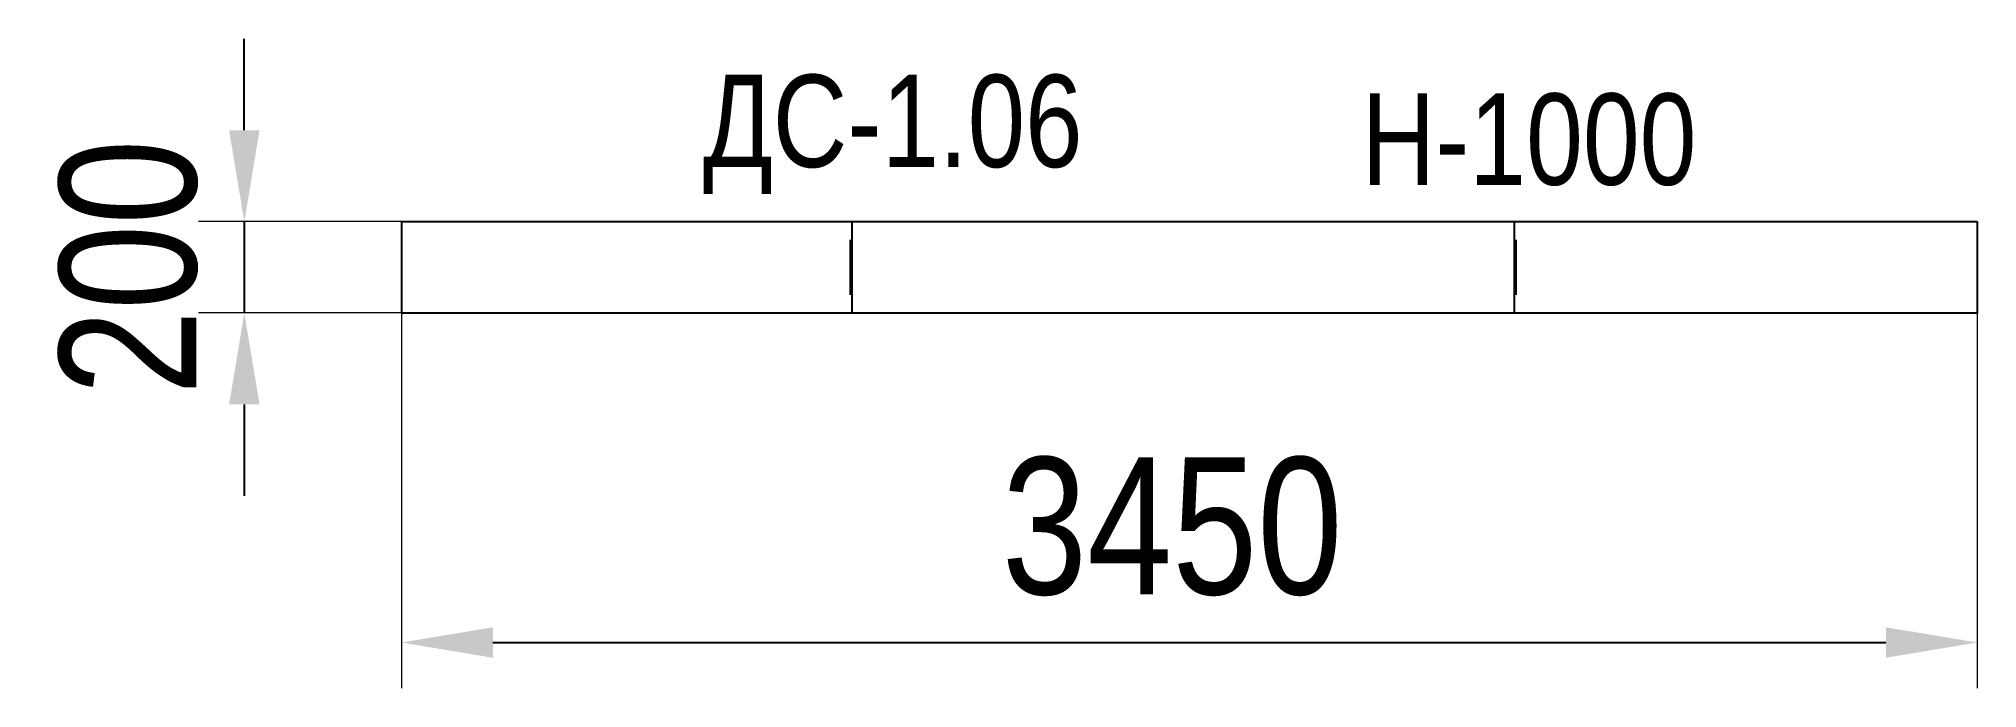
# Model space of a CAD drawing. Header units: millimetres. Extents: x -2462 to 1782, y -898 to 523.
import ezdxf

# ---------------------------------------------------------------- set-up
doc = ezdxf.new("R2010")
doc.units = ezdxf.units.MM
for name, color, linetype in [('DIKOM_АРТИКУЛ', 7, 'Continuous'), ('DIKOM_ОБЪЕКТ', 7, 'Continuous'), ('DIKOM_РАЗМЕР_ОБЪЕКТА', 7, 'Continuous')]:
    doc.layers.add(name, color=color, linetype=linetype)
doc.styles.add('style1', font='arial.ttf', dxfattribs={"width": 0.8})
doc.dimstyles.new('1-50', dxfattribs={"dimtxt": 300, "dimasz": 200, "dimexe": 100, "dimexo": 0, "dimgap": 100, "dimtad": 1, "dimdec": 0, "dimtxsty": 'style1', "dimcen": 0, "dimclrd": 7, "dimclre": 7, "dimadec": 1, "dimazin": 2, "dimtfac": 1, "dimtdec": 0, "dimtmove": 0, "dimatfit": 3, "dimfxl": 0, "dimlwd": 25, "dimlwe": 18, "dimarcsym": 0})

# ---------------------------------------------------------------- blocks, each defined once
blk = doc.blocks.new('*D48')
at = {"layer": 'Defpoints', "color": 0, "transparency": 16777216}
for p in [(-1668.2, 123.3), (-2012.3, -76.7), (-1668.2, -76.7)]:
    blk.add_point(p, dxfattribs=at)
at = {"layer": 'DIKOM_РАЗМЕР_ОБЪЕКТА', "color": 7, "lineweight": 25, "transparency": 16777216}
for p, q in [((-2012.3, 323.3), (-2012.3, 523.3)), ((-2012.3, 123.3), (-2012.3, -76.7)), ((-2012.3, -276.7), (-2012.3, -476.7))]:
    blk.add_line(p, q, dxfattribs=at)
at = {"layer": 'DIKOM_РАЗМЕР_ОБЪЕКТА', "color": 7, "lineweight": 18, "transparency": 16777216}
for p, q in [((-1668.2, 123.3), (-2112.3, 123.3)), ((-1668.2, -76.7), (-2112.3, -76.7))]:
    blk.add_line(p, q, dxfattribs=at)
at = {"layer": 'DIKOM_РАЗМЕР_ОБЪЕКТА', "color": 7, "transparency": 16777216}
for points in [[(-2045.7, 323.3), (-1979, 323.3), (-2012.3, 123.3)], [(-2045.7, -276.7), (-1979, -276.7), (-2012.3, -76.7)]]:
    blk.add_solid(points, dxfattribs=at)
at = {"layer": 'DIKOM_РАЗМЕР_ОБЪЕКТА', "color": 0, "transparency": 16777216, "insert": (-2265.5, 23.3), "char_height": 300, "attachment_point": 5, "rotation": 90, "style": 'style1'}
blk.add_mtext('200', dxfattribs=at)
blk = doc.blocks.new('*D49')
at = {"layer": 'Defpoints', "color": 0, "transparency": 16777216}
for p in [(-1668.2, -76.7), (1781.8, -76.7), (1781.8, -797.8)]:
    blk.add_point(p, dxfattribs=at)
at = {"layer": 'DIKOM_РАЗМЕР_ОБЪЕКТА', "color": 7, "lineweight": 18, "transparency": 16777216}
for p, q in [((-1668.2, -76.7), (-1668.2, -897.8)), ((1781.8, -76.7), (1781.8, -897.8))]:
    blk.add_line(p, q, dxfattribs=at)
at = {"layer": 'DIKOM_РАЗМЕР_ОБЪЕКТА', "color": 7, "lineweight": 25, "transparency": 16777216}
blk.add_line((-1468.2, -797.8), (1581.8, -797.8), dxfattribs=at)
at = {"layer": 'DIKOM_РАЗМЕР_ОБЪЕКТА', "color": 7, "transparency": 16777216}
for points in [[(-1468.2, -764.5), (-1468.2, -831.2), (-1668.2, -797.8)], [(1581.8, -764.5), (1581.8, -831.2), (1781.8, -797.8)]]:
    blk.add_solid(points, dxfattribs=at)
at = {"layer": 'DIKOM_РАЗМЕР_ОБЪЕКТА', "color": 0, "transparency": 16777216, "insert": (19.2, -544.5), "char_height": 300, "attachment_point": 5, "style": 'style1'}
blk.add_mtext('3450', dxfattribs=at)

msp = doc.modelspace()

# ---------------------------------------------------------------- linework, layer by layer
at = {"layer": 'DIKOM_ОБЪЕКТ'}
for p, q in [((-1668.2, 123.3), (1781.8, 123.3)), ((-1668.2, 123.3), (-1668.2, -76.7)), ((-682.2, 123.3), (-682.2, -76.7)), ((767.8, 123.3), (767.8, -76.7)), ((1781.8, 123.3), (1781.8, -76.7)), ((-686.2, 83.3), (-686.2, -36.7)), ((771.8, 83.3), (771.8, -36.7)), ((-1668.2, -76.7), (1781.8, -76.7))]:
    msp.add_line(p, q, dxfattribs=at)

# ---------------------------------------------------------------- texts
at = {"layer": 'DIKOM_АРТИКУЛ', "insert": (-1008.3, 444.7), "char_height": 202.19, "width": 2732.336, "attachment_point": 1, "style": 'style1'}
msp.add_mtext('{\\fArial|b0|i0|c204|p34;ДС}-1.06', dxfattribs=at)
at = {"layer": 'DIKOM_РАЗМЕР_ОБЪЕКТА', "insert": (434, 403.7), "char_height": 200, "width": 3543.223, "attachment_point": 1, "style": 'style1'}
msp.add_mtext('H-1000', dxfattribs=at)

# ---------------------------------------------------------------- dimensions: what is measured, and where the dimension line sits
at = {"layer": 'DIKOM_РАЗМЕР_ОБЪЕКТА'}
dim = msp.add_linear_dim(base=(-2012.3, -76.7), p1=(-1668.2, 123.3), p2=(-1668.2, -76.7), angle=270, dimstyle='1-50', dxfattribs=at)
dim.commit()
dim.dimension.update_dxf_attribs({"geometry": '*D48', "text_midpoint": (-2012.3, 23.3), "dimtype": 161})
dim = msp.add_linear_dim(base=(1781.8, -797.8), p1=(-1668.2, -76.7), p2=(1781.8, -76.7), dimstyle='1-50', dxfattribs=at)
dim.commit()
dim.dimension.update_dxf_attribs({"geometry": '*D49', "text_midpoint": (19.2, -797.8), "dimtype": 160})

doc.saveas('drawing.dxf')
